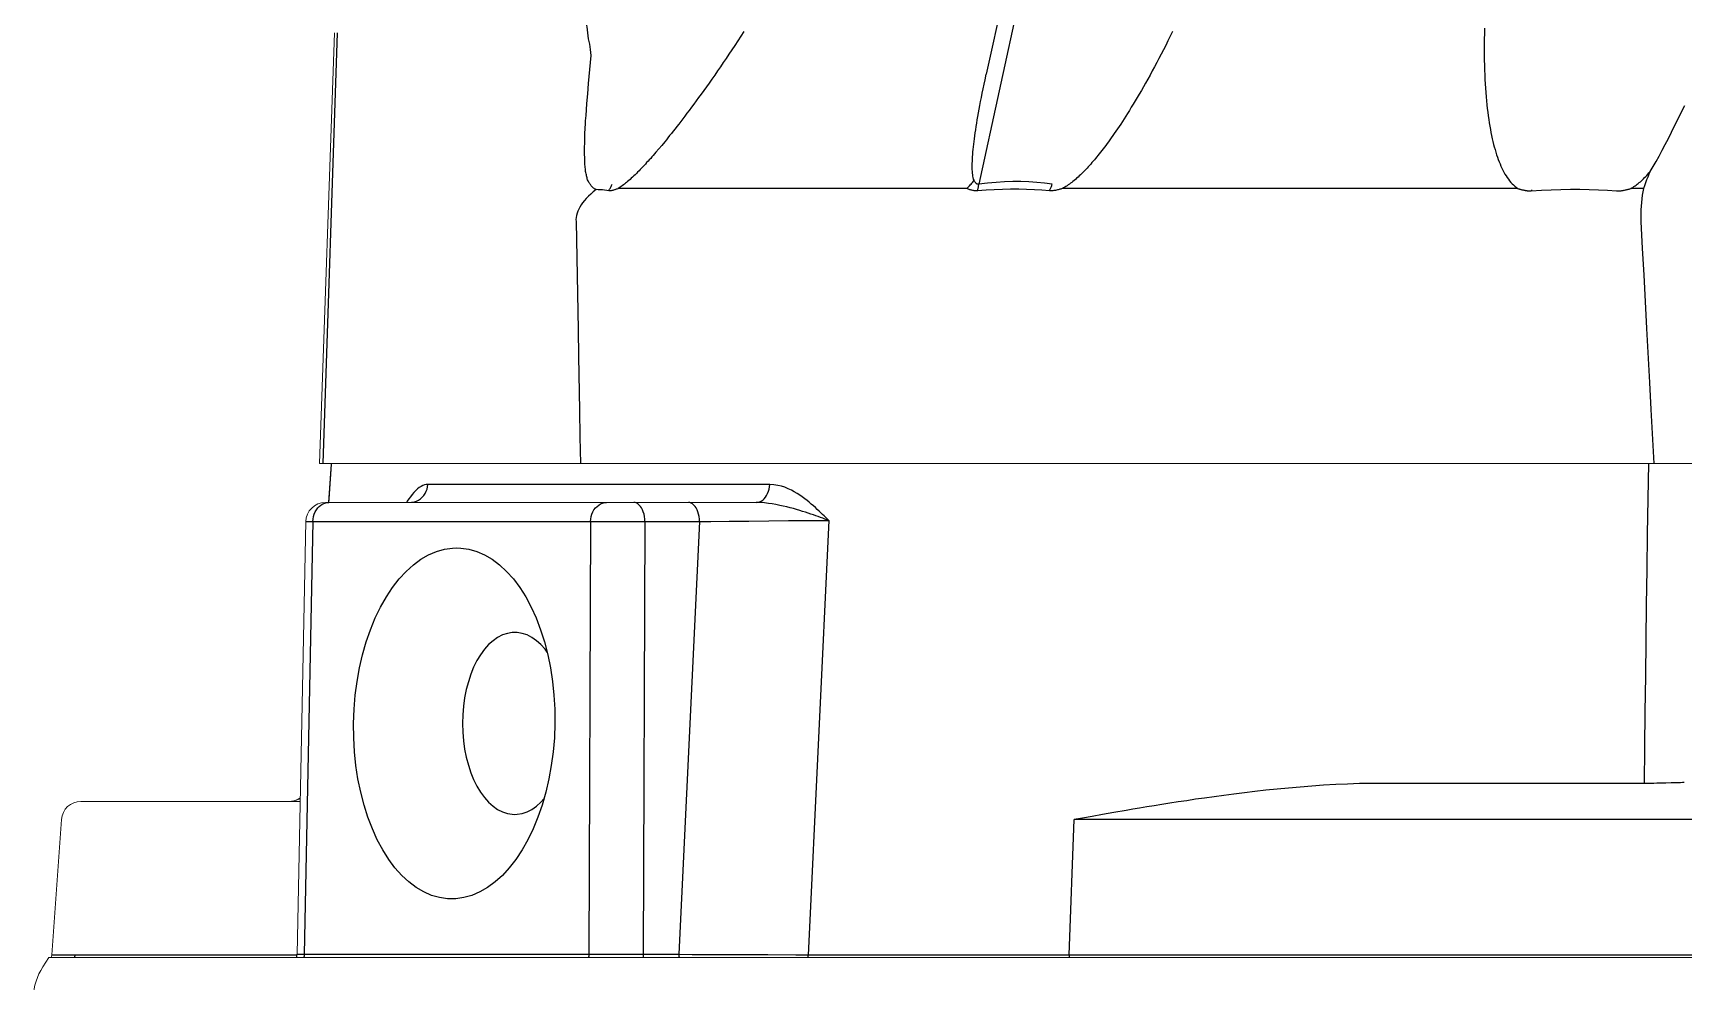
# Model space of a CAD drawing. Header units: millimetres. Extents: x 100 to 940, y 100 to 694.
# Drawn here: x 599.505 to 600.696, y 503.2 to 503.885 of the extents above; entities that cross this region are included whole.
import ezdxf

# ---------------------------------------------------------------- set-up
doc = ezdxf.new("R2010")
doc.units = ezdxf.units.MM
doc.layers.add('OUTLINE', color=6, linetype='Continuous', lineweight=9)

msp = doc.modelspace()

# ---------------------------------------------------------------- linework, layer by layer
at = {"color": 9, "linetype": 'Continuous'}
for p, q in [((600.3668, 504.5979), (600.1868, 503.7758)), ((599.7239, 503.8847), (599.7135, 503.5743)), ((599.9053, 503.8484), (599.9071, 503.8685)), ((599.9047, 503.8408), (599.9053, 503.8484)), ((599.9038, 503.8294), (599.9041, 503.8338)), ((599.9041, 503.8338), (599.9047, 503.8408)), ((600.6888, 503.8178), (600.6961, 503.8325)), ((599.9035, 503.8253), (599.9038, 503.8294)), ((599.9029, 503.8158), (599.9031, 503.8194)), ((599.9539, 503.7987), (599.952, 503.7964)), ((599.956, 503.8011), (599.9539, 503.7987)), ((599.9581, 503.8036), (599.956, 503.8011)), ((600.1782, 503.7726), (599.9267, 503.7726)), ((600.5758, 503.7726), (600.2472, 503.7726)), ((600.6663, 503.7726), (600.6572, 503.7726)), ((600.5856, 503.7715), (600.5856, 503.771)), ((599.8963, 503.7487), (599.897, 503.7097)), ((599.897, 503.7097), (599.8977, 503.6708)), ((600.6665, 503.7102), (600.6686, 503.6715)), ((600.6717, 503.6133), (600.6739, 503.5743)), ((599.7181, 503.5489), (599.7199, 503.5739)), ((600.036, 503.5592), (599.7894, 503.5592)), ((599.7179, 503.5461), (599.7181, 503.5489)), ((599.7744, 503.5471), (599.7739, 503.5462)), ((599.778, 503.5463), (599.7796, 503.5466)), ((599.7796, 503.5466), (599.7812, 503.5472)), ((599.7165, 503.5461), (599.7179, 503.5462)), ((599.7064, 503.5324), (599.7001, 503.2204)), ((599.7013, 503.5324), (599.7064, 503.5324)), ((599.7064, 503.5324), (599.9068, 503.5324)), ((599.9068, 503.5324), (599.9055, 503.2204)), ((599.9129, 503.5324), (599.9179, 503.5325)), ((599.9179, 503.5325), (599.9235, 503.5325)), ((599.9235, 503.5325), (599.9293, 503.5325)), ((599.9293, 503.5325), (599.9352, 503.5325)), ((599.9352, 503.5325), (599.9408, 503.5324)), ((599.9408, 503.5324), (599.946, 503.5324)), ((599.946, 503.5324), (599.9446, 503.2204)), ((599.946, 503.5324), (599.9854, 503.5324)), ((599.9854, 503.5324), (599.9705, 503.2204)), ((600.0068, 503.5327), (600.021, 503.5328)), ((600.021, 503.5328), (600.0354, 503.533)), ((600.0354, 503.533), (600.0495, 503.5331)), ((600.0495, 503.5331), (600.0629, 503.5331)), ((600.0629, 503.5331), (600.0711, 503.5331)), ((600.0787, 503.5331), (600.0637, 503.2197)), ((600.0711, 503.5331), (600.0787, 503.5331)), ((600.6691, 503.3436), (600.4782, 503.3436)), ((600.276, 503.3212), (600.2685, 503.3198)), ((600.2842, 503.3226), (600.276, 503.3212)), ((600.2931, 503.3241), (600.2842, 503.3226)), ((600.252, 503.22), (600.2556, 503.3175)), ((600.2617, 503.3186), (600.2556, 503.3175)), ((601.4144, 503.3175), (600.2556, 503.3175)), ((600.2685, 503.3198), (600.2617, 503.3186)), ((599.518, 503.22), (599.695, 503.22)), ((599.695, 503.2204), (599.7001, 503.2204)), ((599.7001, 503.2204), (599.9055, 503.2204)), ((599.9055, 503.2204), (599.9116, 503.2204)), ((599.9116, 503.2204), (599.9166, 503.2204)), ((599.9166, 503.2204), (599.9222, 503.2204)), ((599.9222, 503.2204), (599.928, 503.2204)), ((599.928, 503.2204), (599.9367, 503.2204)), ((599.9367, 503.2204), (599.9446, 503.2204)), ((599.9446, 503.2204), (599.9705, 503.2204)), ((600.0347, 503.2201), (600.0549, 503.22)), ((600.0549, 503.22), (600.0637, 503.22)), ((600.0637, 503.22), (602.1521, 503.22)), ((599.5115, 503.2112), (599.5115, 503.2112))]:
    msp.add_line(p, q, dxfattribs=at)
at = {"color": 7, "linetype": 'Continuous'}
for p, q in [((600.3539, 504.5936), (600.1922, 503.855)), ((599.7776, 503.5463), (599.7779, 503.5464)), ((599.7779, 503.5464), (599.7784, 503.5465)), ((599.7784, 503.5465), (599.7784, 503.5465))]:
    msp.add_line(p, q, dxfattribs=at)
at = {"color": 9, "linetype": 'Continuous'}
for points in [[(599.9053, 503.8804), (599.9051, 503.8827), (599.9048, 503.8849), (599.9045, 503.887), (599.9042, 503.8891), (599.9038, 503.8911), (599.9034, 503.893), (599.903, 503.8949), (599.9026, 503.8967), (599.9021, 503.8984)], [(599.9071, 503.8685), (599.9069, 503.8706), (599.9066, 503.8727), (599.9064, 503.8747), (599.9061, 503.8767), (599.9057, 503.8786), (599.9053, 503.8804)], [(600.0174, 503.8857), (600.0152, 503.8823), (600.013, 503.879), (600.0109, 503.8758), (600.0087, 503.8726), (600.0066, 503.8695), (600.0045, 503.8664), (600.0025, 503.8634), (600.0004, 503.8603), (599.9983, 503.8573), (599.9963, 503.8544), (599.9942, 503.8515), (599.9922, 503.8486), (599.9903, 503.8459), (599.9884, 503.8432), (599.9865, 503.8406), (599.9847, 503.8381), (599.9829, 503.8357), (599.9812, 503.8333), (599.9795, 503.8311), (599.9779, 503.8289), (599.9763, 503.8268), (599.9748, 503.8247), (599.9733, 503.8227), (599.9718, 503.8208), (599.9704, 503.819), (599.969, 503.8172), (599.9677, 503.8155), (599.9664, 503.8138), (599.9651, 503.8122), (599.9638, 503.8107), (599.9626, 503.8092), (599.9615, 503.8077), (599.9603, 503.8063), (599.9581, 503.8036)], [(600.3266, 503.8857), (600.3249, 503.8823), (600.3233, 503.879), (600.3217, 503.8758), (600.3201, 503.8726), (600.3184, 503.8695), (600.3168, 503.8664), (600.3152, 503.8634), (600.3136, 503.8603), (600.312, 503.8573), (600.3104, 503.8544), (600.3088, 503.8515), (600.3072, 503.8486), (600.3056, 503.8458), (600.3041, 503.8432), (600.3026, 503.8406), (600.3011, 503.8381), (600.2996, 503.8357), (600.2982, 503.8333), (600.2968, 503.8311), (600.2955, 503.8289), (600.2942, 503.8267), (600.2929, 503.8247), (600.2916, 503.8227), (600.2904, 503.8208), (600.2892, 503.819), (600.288, 503.8172), (600.2868, 503.8155), (600.2857, 503.8138), (600.2846, 503.8122), (600.2835, 503.8107), (600.2824, 503.8092), (600.2814, 503.8077), (600.2804, 503.8063), (600.2794, 503.8049), (600.2784, 503.8036), (600.2774, 503.8023), (600.2765, 503.8011), (600.2756, 503.7999), (600.2746, 503.7987), (600.2737, 503.7976), (600.2728, 503.7964), (600.2719, 503.7953), (600.2711, 503.7943), (600.2702, 503.7932), (600.2693, 503.7922), (600.2684, 503.7912), (600.2676, 503.7902), (600.2667, 503.7892), (600.2658, 503.7882), (600.2649, 503.7872), (600.264, 503.7862), (600.2631, 503.7853), (600.2621, 503.7843), (600.2612, 503.7834), (600.2602, 503.7825), (600.2593, 503.7816), (600.2584, 503.7807), (600.2574, 503.7799), (600.2565, 503.7791), (600.2556, 503.7783), (600.2547, 503.7776), (600.2539, 503.7769), (600.253, 503.7763), (600.2522, 503.7757), (600.2513, 503.7751), (600.2505, 503.7745), (600.2497, 503.774), (600.2489, 503.7735), (600.248, 503.773), (600.2472, 503.7726)], [(600.5517, 503.8883), (600.5516, 503.8843), (600.5515, 503.8803), (600.5515, 503.8765), (600.5515, 503.8727), (600.5515, 503.8689), (600.5515, 503.8652), (600.5516, 503.8616), (600.5517, 503.858), (600.5518, 503.8546), (600.5519, 503.8512), (600.5521, 503.848), (600.5523, 503.8448), (600.5525, 503.8417), (600.5528, 503.8387), (600.553, 503.8358), (600.5533, 503.833), (600.5536, 503.8302), (600.554, 503.8276), (600.5543, 503.8249), (600.5547, 503.8224), (600.5551, 503.8199), (600.5555, 503.8175), (600.5559, 503.8152), (600.5563, 503.8129), (600.5568, 503.8107), (600.5572, 503.8085), (600.5577, 503.8065), (600.5582, 503.8044), (600.5587, 503.8025), (600.5593, 503.8006), (600.5598, 503.7987), (600.5604, 503.7969), (600.561, 503.7952), (600.5616, 503.7935), (600.5622, 503.7918), (600.5629, 503.7903), (600.5635, 503.7887), (600.5642, 503.7872), (600.5649, 503.7858), (600.5657, 503.7844), (600.5664, 503.783), (600.5672, 503.7817), (600.568, 503.7805), (600.5689, 503.7793), (600.5698, 503.7781), (600.5707, 503.777), (600.5716, 503.776), (600.5726, 503.7751), (600.5736, 503.7742), (600.5747, 503.7733), (600.5758, 503.7726)], [(600.1834, 503.7786), (600.1831, 503.7794), (600.1828, 503.7804), (600.1826, 503.7814), (600.1825, 503.7825), (600.1823, 503.7836), (600.1822, 503.7849), (600.1821, 503.7862), (600.1821, 503.7876), (600.1821, 503.7891), (600.1821, 503.7906), (600.1822, 503.7922), (600.1822, 503.7938), (600.1823, 503.7955), (600.1825, 503.7972), (600.1826, 503.799), (600.1828, 503.8008), (600.183, 503.8026), (600.1832, 503.8046), (600.1834, 503.8065), (600.1837, 503.8085), (600.184, 503.8106), (600.1843, 503.8128), (600.1846, 503.8149), (600.1849, 503.8172), (600.1853, 503.8196), (600.1857, 503.822), (600.1861, 503.8245), (600.1866, 503.8271), (600.1871, 503.8297), (600.1876, 503.8325), (600.1881, 503.8353), (600.1887, 503.8383), (600.1893, 503.8413), (600.1899, 503.8444), (600.1906, 503.8477), (600.1913, 503.851), (600.1922, 503.855)], [(599.9031, 503.8194), (599.9032, 503.8213), (599.9035, 503.8253)], [(599.9046, 503.7788), (599.9044, 503.7795), (599.9042, 503.7802), (599.904, 503.7809), (599.9038, 503.7817), (599.9037, 503.7824), (599.9035, 503.7832), (599.9034, 503.784), (599.9032, 503.7849), (599.9031, 503.7858), (599.903, 503.7867), (599.9029, 503.7877), (599.9028, 503.7886), (599.9027, 503.7897), (599.9027, 503.7907), (599.9026, 503.7918), (599.9025, 503.7929), (599.9025, 503.7941), (599.9025, 503.7953), (599.9024, 503.7965), (599.9024, 503.7977), (599.9024, 503.799), (599.9024, 503.8004), (599.9024, 503.8017), (599.9024, 503.8031), (599.9025, 503.8045), (599.9025, 503.806), (599.9025, 503.8075), (599.9026, 503.8091), (599.9027, 503.8107), (599.9027, 503.8123), (599.9029, 503.8158)], [(600.6711, 503.7848), (600.6733, 503.7884), (600.6754, 503.7921), (600.6776, 503.796), (600.6798, 503.8001), (600.682, 503.8043), (600.6843, 503.8087), (600.6865, 503.8132), (600.6888, 503.8178)], [(599.952, 503.7964), (599.951, 503.7953), (599.9501, 503.7943), (599.9491, 503.7932), (599.9482, 503.7922), (599.9472, 503.7912), (599.9463, 503.7902), (599.9454, 503.7892), (599.9445, 503.7882), (599.9435, 503.7872), (599.9426, 503.7862), (599.9417, 503.7853), (599.9407, 503.7843), (599.9398, 503.7834), (599.9389, 503.7825), (599.9379, 503.7816), (599.937, 503.7807), (599.9361, 503.7799), (599.9352, 503.7791), (599.9344, 503.7783), (599.9335, 503.7776), (599.9327, 503.7769), (599.9319, 503.7763), (599.9311, 503.7757), (599.9304, 503.7751), (599.9296, 503.7745), (599.9289, 503.774), (599.9282, 503.7735), (599.9274, 503.773), (599.9267, 503.7726)], [(600.6572, 503.7726), (600.658, 503.773), (600.6587, 503.7734), (600.6595, 503.7739), (600.6603, 503.7744), (600.661, 503.775), (600.6618, 503.7756), (600.6626, 503.7762), (600.6633, 503.7768), (600.6641, 503.7774), (600.6649, 503.7781), (600.6657, 503.7789), (600.6664, 503.7796), (600.6672, 503.7804), (600.668, 503.7812), (600.6687, 503.782), (600.6695, 503.7829), (600.6703, 503.7838), (600.6711, 503.7848)], [(600.6711, 503.7848), (600.6703, 503.7828), (600.6694, 503.7808), (600.6686, 503.7787), (600.6678, 503.7767), (600.667, 503.7746), (600.6663, 503.7726)], [(599.9107, 503.7718), (599.9103, 503.772), (599.91, 503.7722), (599.9096, 503.7724), (599.9093, 503.7726), (599.9089, 503.7729), (599.9086, 503.7731), (599.9083, 503.7734), (599.9079, 503.7738), (599.9076, 503.7741), (599.9072, 503.7745), (599.9069, 503.7749), (599.9066, 503.7754), (599.9062, 503.7759), (599.9059, 503.7764), (599.9056, 503.777), (599.9052, 503.7775), (599.9049, 503.7782), (599.9046, 503.7788)], [(599.9199, 503.771), (599.9202, 503.7715), (599.9205, 503.772), (599.9208, 503.7725), (599.921, 503.7731), (599.9213, 503.7736), (599.9216, 503.7741), (599.9218, 503.7747), (599.9221, 503.7752), (599.9223, 503.7758)], [(599.9267, 503.7726), (599.9263, 503.7724), (599.9258, 503.7722), (599.9253, 503.772), (599.9248, 503.7718), (599.9243, 503.7716), (599.9239, 503.7715), (599.9234, 503.7714), (599.9229, 503.7712), (599.9224, 503.7711), (599.922, 503.7711), (599.9215, 503.771), (599.9211, 503.771), (599.9207, 503.771), (599.9203, 503.771), (599.9199, 503.771)], [(600.1782, 503.7726), (600.1789, 503.7732), (600.1795, 503.7738), (600.1801, 503.7745), (600.1807, 503.7751), (600.1813, 503.7758), (600.1818, 503.7765), (600.1824, 503.7772), (600.1829, 503.7779), (600.1834, 503.7786)], [(600.186, 503.771), (600.1855, 503.771), (600.185, 503.771), (600.1845, 503.771), (600.184, 503.771), (600.1835, 503.771), (600.183, 503.7711), (600.1824, 503.7712), (600.1819, 503.7713), (600.1814, 503.7714), (600.1808, 503.7716), (600.1803, 503.7717), (600.1798, 503.7719), (600.1793, 503.7721), (600.1787, 503.7723), (600.1782, 503.7726)], [(600.1868, 503.7758), (600.1866, 503.7757), (600.1863, 503.7757), (600.1861, 503.7757), (600.1858, 503.7757), (600.1855, 503.7758), (600.1853, 503.7759), (600.1851, 503.7761), (600.1848, 503.7763), (600.1846, 503.7765), (600.1844, 503.7768), (600.1841, 503.7771), (600.1839, 503.7774), (600.1837, 503.7778), (600.1836, 503.7782), (600.1834, 503.7786)], [(600.186, 503.771), (600.1861, 503.7715), (600.1862, 503.772), (600.1864, 503.7725), (600.1864, 503.7731), (600.1865, 503.7736), (600.1866, 503.7741), (600.1867, 503.7747), (600.1868, 503.7752), (600.1868, 503.7758)], [(600.2398, 503.7758), (600.2343, 503.7764), (600.2287, 503.7769), (600.223, 503.7773), (600.2172, 503.7775), (600.2114, 503.7775), (600.2054, 503.7773), (600.1993, 503.777), (600.1931, 503.7765), (600.1868, 503.7758)], [(600.2379, 503.771), (600.2381, 503.7715), (600.2384, 503.772), (600.2386, 503.7725), (600.2388, 503.7731), (600.239, 503.7736), (600.2392, 503.7741), (600.2394, 503.7747), (600.2396, 503.7752), (600.2398, 503.7758)], [(600.2472, 503.7726), (600.2466, 503.7724), (600.246, 503.7722), (600.2454, 503.772), (600.2447, 503.7718), (600.2441, 503.7716), (600.2435, 503.7715), (600.2429, 503.7714), (600.2422, 503.7712), (600.2416, 503.7711), (600.241, 503.7711), (600.2403, 503.771), (600.2397, 503.771), (600.2391, 503.771), (600.2385, 503.771), (600.2379, 503.771)], [(600.5758, 503.7726), (600.5762, 503.7724), (600.5766, 503.7723), (600.577, 503.7722), (600.5774, 503.7721), (600.5778, 503.7719), (600.5782, 503.7718), (600.5785, 503.7717), (600.5789, 503.7716), (600.5793, 503.7715), (600.5796, 503.7715), (600.58, 503.7714), (600.5803, 503.7713), (600.5807, 503.7713), (600.581, 503.7712), (600.5814, 503.7712), (600.5817, 503.7711), (600.5821, 503.7711), (600.5824, 503.771), (600.5828, 503.771), (600.5831, 503.771), (600.5834, 503.771), (600.5838, 503.771), (600.5841, 503.771), (600.5845, 503.771), (600.5849, 503.771), (600.5853, 503.771), (600.5928, 503.7714)], [(600.6468, 503.771), (600.6472, 503.771), (600.6476, 503.771), (600.648, 503.771), (600.6485, 503.771), (600.6489, 503.771), (600.6493, 503.771), (600.6498, 503.771), (600.6503, 503.771), (600.6507, 503.7711), (600.6512, 503.7712), (600.6517, 503.7712), (600.6522, 503.7713), (600.6527, 503.7714), (600.6533, 503.7715), (600.6538, 503.7716), (600.6543, 503.7718), (600.6549, 503.7719), (600.6554, 503.7721), (600.656, 503.7722), (600.6566, 503.7724), (600.6572, 503.7726)], [(600.6663, 503.7726), (600.6658, 503.7702), (600.6655, 503.7677), (600.6651, 503.7652), (600.6649, 503.7625), (600.6647, 503.7598), (600.6645, 503.7571), (600.6644, 503.7543), (600.6644, 503.7515), (600.6644, 503.7487)], [(599.9052, 503.767), (599.9036, 503.7654), (599.9023, 503.7638), (599.901, 503.7623), (599.8999, 503.7607), (599.899, 503.7592), (599.8982, 503.7577), (599.8975, 503.7562), (599.897, 503.7547), (599.8966, 503.7532), (599.8964, 503.7517), (599.8962, 503.7502), (599.8963, 503.7487)], [(599.9107, 503.7718), (599.9087, 503.7702), (599.9069, 503.7686), (599.9052, 503.767)], [(599.9199, 503.771), (599.9184, 503.7712), (599.9169, 503.7714), (599.9153, 503.7715), (599.9138, 503.7716), (599.9122, 503.7717), (599.9107, 503.7718)], [(600.2379, 503.771), (600.2324, 503.7714), (600.2269, 503.7717), (600.2213, 503.7719), (600.2156, 503.772), (600.2098, 503.772), (600.204, 503.7719), (600.198, 503.7717), (600.1921, 503.7714), (600.186, 503.771)], [(600.5928, 503.7714), (600.5998, 503.7717), (600.6068, 503.7719), (600.6137, 503.772), (600.6205, 503.772), (600.6272, 503.7719), (600.6338, 503.7717), (600.6404, 503.7714), (600.6468, 503.771)], [(600.6644, 503.7487), (600.6654, 503.7294), (600.6665, 503.7102)], [(599.8977, 503.6708), (599.898, 503.6515), (599.8987, 503.6128)], [(600.6686, 503.6715), (600.6707, 503.6327), (600.6717, 503.6133)], [(599.8987, 503.6128), (599.8991, 503.5936), (599.8994, 503.5743)], [(600.6699, 503.5743), (600.6695, 503.5489), (600.6691, 503.5234), (600.6687, 503.4979), (600.6684, 503.4723), (600.6681, 503.4467), (600.6677, 503.421), (600.6674, 503.3953), (600.6672, 503.3695), (600.6669, 503.3436)], [(599.7894, 503.5592), (599.7882, 503.5591), (599.787, 503.5589), (599.7858, 503.5584), (599.7845, 503.5577), (599.7832, 503.5569), (599.7819, 503.5559), (599.7806, 503.5547), (599.7793, 503.5533), (599.778, 503.5519), (599.7768, 503.5503), (599.7756, 503.5487), (599.7744, 503.5471)], [(599.7812, 503.5472), (599.7826, 503.5479), (599.784, 503.5488), (599.7853, 503.55), (599.7864, 503.5512), (599.7874, 503.5526), (599.7882, 503.5542), (599.7888, 503.5558), (599.7892, 503.5575), (599.7894, 503.5592)], [(600.0261, 503.5462), (600.0273, 503.5463), (600.0286, 503.5466), (600.0297, 503.5472), (600.0309, 503.5479), (600.0319, 503.5488), (600.0329, 503.55), (600.0337, 503.5512), (600.0345, 503.5526), (600.0351, 503.5542), (600.0355, 503.5558), (600.0359, 503.5575), (600.036, 503.5592)], [(600.0787, 503.5331), (600.0776, 503.5342), (600.0765, 503.5353), (600.0753, 503.5365), (600.0741, 503.5376), (600.0729, 503.5388), (600.0716, 503.54), (600.0703, 503.5412), (600.0689, 503.5425), (600.0675, 503.5437), (600.066, 503.545), (600.0645, 503.5463), (600.0629, 503.5476), (600.0612, 503.5489), (600.0595, 503.5502), (600.0576, 503.5515), (600.0557, 503.5527), (600.0537, 503.5539), (600.0516, 503.5551), (600.0494, 503.5561), (600.047, 503.5571), (600.0445, 503.5579), (600.0418, 503.5585), (600.039, 503.559), (600.036, 503.5592)], [(599.7064, 503.5324), (599.7065, 503.5342), (599.7069, 503.536), (599.7074, 503.5377), (599.708, 503.5393), (599.7089, 503.5408), (599.7099, 503.5422), (599.711, 503.5433), (599.7122, 503.5443), (599.7136, 503.5451), (599.715, 503.5457), (599.7165, 503.5461)], [(599.9068, 503.5324), (599.9069, 503.5342), (599.9072, 503.536), (599.9077, 503.5377), (599.9084, 503.5393), (599.9092, 503.5408), (599.9102, 503.5422), (599.9114, 503.5433), (599.9126, 503.5443), (599.9139, 503.5451), (599.9154, 503.5457), (599.9168, 503.5461), (599.9183, 503.5462)], [(599.946, 503.5324), (599.9459, 503.5342), (599.9456, 503.536), (599.9453, 503.5377), (599.9448, 503.5393), (599.9442, 503.5408), (599.9435, 503.5422), (599.9428, 503.5433), (599.9419, 503.5443), (599.9409, 503.5451), (599.94, 503.5457), (599.9389, 503.5461), (599.9379, 503.5462)], [(599.9854, 503.5324), (599.9853, 503.5342), (599.985, 503.536), (599.9847, 503.5377), (599.9842, 503.5393), (599.9836, 503.5408), (599.9829, 503.5422), (599.9821, 503.5433), (599.9813, 503.5443), (599.9803, 503.5451), (599.9794, 503.5457), (599.9783, 503.5461), (599.9773, 503.5462)], [(600.0787, 503.5331), (600.0773, 503.5337), (600.0758, 503.5342), (600.0743, 503.5348), (600.0727, 503.5354), (600.071, 503.536), (600.0693, 503.5366), (600.0675, 503.5372), (600.0657, 503.5378), (600.0638, 503.5384), (600.0618, 503.5391), (600.0597, 503.5397), (600.0576, 503.5404), (600.0554, 503.541), (600.0531, 503.5417), (600.0507, 503.5423), (600.0483, 503.5429), (600.0458, 503.5435), (600.0432, 503.5441), (600.0405, 503.5446), (600.0378, 503.5451), (600.035, 503.5455), (600.0321, 503.5459), (600.0291, 503.5461), (600.0261, 503.5462)], [(599.9068, 503.5324), (599.9086, 503.5324), (599.9129, 503.5324)], [(599.9854, 503.5324), (599.9894, 503.5324), (599.9935, 503.5325), (600.0068, 503.5327)], [(600.6824, 503.3438), (600.6803, 503.3437), (600.6759, 503.3437)], [(600.6956, 503.3443), (600.6944, 503.3442), (600.693, 503.3441), (600.6916, 503.344), (600.6899, 503.344), (600.6882, 503.3439), (600.6864, 503.3439), (600.6824, 503.3438)], [(600.4782, 503.3436), (600.4699, 503.3435), (600.4614, 503.3434), (600.4529, 503.3431), (600.4443, 503.3427), (600.4356, 503.3422), (600.427, 503.3416), (600.4186, 503.3409), (600.4102, 503.3402), (600.402, 503.3394), (600.3939, 503.3386), (600.386, 503.3377), (600.3784, 503.3368), (600.3709, 503.3359), (600.3636, 503.3349), (600.3566, 503.334), (600.3497, 503.333), (600.3431, 503.3321), (600.3368, 503.3311), (600.3306, 503.3302), (600.3246, 503.3293), (600.3189, 503.3284), (600.3133, 503.3275), (600.308, 503.3266), (600.3028, 503.3258), (600.2979, 503.3249), (600.2931, 503.3241)], [(600.6759, 503.3437), (600.6737, 503.3436), (600.6691, 503.3436)], [(599.5347, 503.22), (599.5347, 503.2197), (599.5346, 503.2194), (599.5346, 503.219), (599.5345, 503.2187), (599.5345, 503.2184), (599.5344, 503.2181)], [(599.7001, 503.2204), (599.7001, 503.22), (599.7001, 503.2196), (599.7, 503.2192), (599.7, 503.2188), (599.6999, 503.2185), (599.6999, 503.2181)], [(599.9055, 503.2204), (599.9054, 503.22), (599.9054, 503.2196), (599.9054, 503.2192), (599.9054, 503.2188), (599.9053, 503.2185), (599.9053, 503.2181)], [(599.9446, 503.2204), (599.9446, 503.22), (599.9446, 503.2196), (599.9446, 503.2192), (599.9447, 503.2188), (599.9447, 503.2185), (599.9447, 503.2181)], [(599.9705, 503.2204), (599.9801, 503.2203), (599.9852, 503.2203), (599.9905, 503.2202)], [(599.9705, 503.2204), (599.9705, 503.22), (599.9705, 503.2196), (599.9705, 503.2192), (599.9705, 503.2188), (599.9706, 503.2185), (599.9706, 503.2181)], [(599.9905, 503.2202), (600.0014, 503.2202), (600.0069, 503.2201)], [(600.0069, 503.2201), (600.0237, 503.2201), (600.0292, 503.2201), (600.0347, 503.2201)], [(600.0637, 503.2197), (600.0637, 503.2194), (600.0636, 503.219), (600.0636, 503.2187), (600.0636, 503.2184), (600.0635, 503.2181)], [(600.252, 503.22), (600.252, 503.2197), (600.252, 503.2194), (600.252, 503.219), (600.2519, 503.2187), (600.2519, 503.2184), (600.2519, 503.2181)]]:
    msp.add_lwpolyline(points, dxfattribs=at)
at = {"color": 7, "linetype": 'Continuous'}
for points in [[(599.7358, 503.3868), (599.7362, 503.3971), (599.737, 503.4072), (599.7383, 503.4171), (599.7401, 503.4269), (599.7423, 503.4364), (599.7449, 503.4456), (599.748, 503.4544), (599.7514, 503.4629), (599.7552, 503.4707), (599.7594, 503.4781), (599.7639, 503.4849), (599.7686, 503.491), (599.7736, 503.4964), (599.7789, 503.5012), (599.7843, 503.5052), (599.7899, 503.5084), (599.7956, 503.5108), (599.8014, 503.5125), (599.8072, 503.5133), (599.8102, 503.5134)], [(599.8102, 503.5134), (599.8131, 503.5133), (599.8189, 503.5125), (599.8247, 503.5108), (599.8303, 503.5084), (599.8358, 503.5052), (599.8411, 503.5012), (599.8462, 503.4964), (599.8511, 503.491), (599.8557, 503.4849), (599.86, 503.4781), (599.8639, 503.4707), (599.8675, 503.4629), (599.8707, 503.4544), (599.8735, 503.4456)], [(599.852, 503.4524), (599.8502, 503.4524), (599.8467, 503.4518), (599.8432, 503.4506), (599.8397, 503.4488), (599.8364, 503.4465), (599.8332, 503.4437), (599.8302, 503.4403), (599.8274, 503.4364), (599.8248, 503.4321), (599.8224, 503.4274), (599.8204, 503.4223), (599.8186, 503.4169), (599.8171, 503.4112), (599.8159, 503.4053), (599.8151, 503.3993), (599.8146, 503.3931), (599.8144, 503.3868)], [(599.8754, 503.4381), (599.8739, 503.4403), (599.8708, 503.4437), (599.8677, 503.4465), (599.8644, 503.4488), (599.8609, 503.4506), (599.8574, 503.4518), (599.8538, 503.4524), (599.852, 503.4524)], [(599.8735, 503.4456), (599.8759, 503.4364), (599.8778, 503.4269), (599.8793, 503.4171), (599.8803, 503.4072), (599.8809, 503.3971), (599.881, 503.3868)], [(599.8066, 503.2603), (599.8036, 503.2604), (599.7978, 503.2612), (599.7921, 503.2628), (599.7864, 503.2653), (599.7809, 503.2685), (599.7756, 503.2725), (599.7705, 503.2772), (599.7656, 503.2827), (599.7611, 503.2888), (599.7568, 503.2956), (599.7528, 503.3029), (599.7493, 503.3108), (599.746, 503.3192), (599.7433, 503.328), (599.7409, 503.3372), (599.7389, 503.3468), (599.7375, 503.3565), (599.7364, 503.3664), (599.7359, 503.3765), (599.7358, 503.3868)], [(599.8144, 503.3868), (599.8146, 503.3805), (599.8151, 503.3743), (599.8159, 503.3683), (599.8171, 503.3624), (599.8186, 503.3567), (599.8204, 503.3513), (599.8224, 503.3463), (599.8248, 503.3415), (599.8274, 503.3372), (599.8302, 503.3334), (599.8332, 503.33), (599.8364, 503.3271), (599.8397, 503.3248), (599.8432, 503.323), (599.8467, 503.3219), (599.8502, 503.3213), (599.852, 503.3212)], [(599.881, 503.3868), (599.8806, 503.3765), (599.8797, 503.3664), (599.8784, 503.3565), (599.8767, 503.3468), (599.8744, 503.3372)], [(599.8744, 503.3372), (599.8718, 503.328), (599.8688, 503.3192), (599.8653, 503.3108), (599.8615, 503.3029), (599.8574, 503.2956), (599.8529, 503.2888), (599.8481, 503.2827), (599.8431, 503.2772), (599.8378, 503.2725), (599.8324, 503.2685), (599.8268, 503.2653), (599.8211, 503.2628), (599.8153, 503.2612), (599.8095, 503.2604), (599.8066, 503.2603)], [(599.852, 503.3212), (599.8538, 503.3213), (599.8574, 503.3219), (599.8609, 503.323), (599.8644, 503.3248), (599.8677, 503.3271), (599.8708, 503.33), (599.8731, 503.3325)]]:
    msp.add_lwpolyline(points, dxfattribs=at)
msp.add_arc((599.6809, 503.2207), 0.0141, 349.2815, 358.8363, dxfattribs=at)
at = {"layer": 'OUTLINE'}
for p, q in [((599.7113, 503.5743), (599.7221, 503.8847)), ((601.9588, 503.5743), (599.7113, 503.5743)), ((599.7176, 503.5461), (599.7196, 503.5739)), ((599.7154, 503.5462), (600.0261, 503.5462)), ((599.7013, 503.5324), (599.695, 503.2204)), ((599.6958, 503.3323), (599.6973, 503.3332)), ((599.6962, 503.3323), (599.6973, 503.333)), ((599.6972, 503.3306), (599.5391, 503.3306)), ((599.6926, 503.331), (599.6942, 503.3315)), ((599.518, 503.22), (599.525, 503.3175)), ((599.5115, 503.2112), (599.5158, 503.2181)), ((602.1542, 503.2181), (599.5158, 503.2181)), ((599.518, 503.22), (599.5177, 503.2181))]:
    msp.add_line(p, q, dxfattribs=at)
for points in [[(599.6891, 503.3306), (599.6909, 503.3307), (599.6926, 503.331), (599.6942, 503.3315), (599.6958, 503.3323), (599.6973, 503.3332)], [(599.6896, 503.3306), (599.6913, 503.3307), (599.693, 503.331), (599.6946, 503.3315), (599.6962, 503.3323)]]:
    msp.add_lwpolyline(points, dxfattribs=at)
for centre, radius, start, end in [((599.7154, 503.5321), 0.0141, 90, 178.8362), ((599.5391, 503.3165), 0.0141, 89.9995, 175.85), ((599.5513, 503.1864), 0.0469, 148.0077, 176)]:
    msp.add_arc(centre, radius, start, end, dxfattribs=at)

doc.saveas('drawing.dxf')
